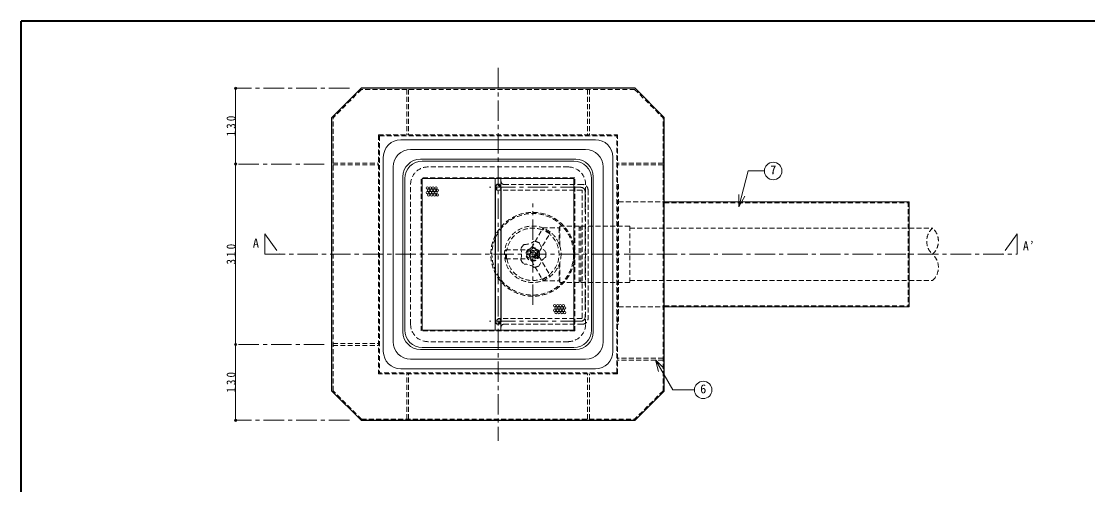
# Model space of a CAD drawing. Units: millimetres at full size, sheet at 1:7. Extents: x -1443 to 1392, y -927 to 1040.
# Drawn here: x -1443 to 386, y 245 to 1040 of the extents above; entities that cross this region are included whole.
import ezdxf
from ezdxf.enums import TextEntityAlignment as Align

# ---------------------------------------------------------------- set-up
doc = ezdxf.new("R2010")
doc.units = ezdxf.units.MM
doc.header["$LTSCALE"] = 7
doc.header["$PDMODE"] = 32
doc.header["$PDSIZE"] = 3.5
doc.linetypes.add('CHAIN1', pattern=[8, 5, -1, 1, -1])
doc.linetypes.add('DASHED1', pattern=[1.8, 1.2, -0.6])
doc.layers.add('0-0_ﾚｲﾔ1', color=4, linetype='Continuous', lineweight=9)
doc.styles.add('ＭＳ ゴシック', font='')
doc.styles.get('ＭＳ ゴシック').set_extended_font_data('MS Gothic')

msp = doc.modelspace()

# ---------------------------------------------------------------- linework, layer by layer
at = {"layer": '0-0_ﾚｲﾔ1', "color": 1, "lineweight": 40}
for p in [(-1442.504, -926.609), (1392.496, 1040.391)]:
    msp.add_line(p, (-1442.504, 1040.391), dxfattribs=at)
at = {"layer": '0-0_ﾚｲﾔ1', "linetype": 'CHAIN1'}
for p, q in [((-625.004, 960.391), (-625.004, 320.391)), ((-880.004, 925.391), (-1075.004, 925.391)), ((-923.004, 795.391), (-1075.004, 795.391)), ((-483.191, 755.391), (-640.004, 755.391)), ((-475.691, 747.891), (-475.691, 532.891)), ((-565.504, 553.391), (-565.504, 727.391)), ((-1025.004, 675.391), (-1000.004, 640.391)), ((-1025.004, 675.391), (-1025.004, 640.391)), ((-1025.004, 640.391), (264.996, 640.391)), ((-483.191, 525.391), (-640.004, 525.391)), ((-923.004, 485.391), (-1075.004, 485.391)), ((-880.004, 355.391), (-1075.004, 355.391))]:
    msp.add_line(p, q, dxfattribs=at)
at = {"layer": '0-0_ﾚｲﾔ1'}
for p, q in [((-1075.004, 925.391), (-1075.004, 795.391)), ((-458.216, 837.179), (-791.793, 837.179)), ((-821.793, 473.602), (-821.793, 807.179)), ((-428.216, 473.602), (-428.216, 807.179)), ((-1075.004, 795.391), (-1075.004, 485.391)), ((-491.793, 803.602), (-758.216, 803.602)), ((-788.216, 507.179), (-788.216, 773.602)), ((-461.793, 507.179), (-461.793, 773.602)), ((-1075.004, 485.391), (-1075.004, 355.391)), ((-491.793, 477.179), (-758.216, 477.179)), ((-458.216, 443.602), (-791.793, 443.602))]:
    msp.add_line(p, q, dxfattribs=at)
at = {"layer": '0-0_ﾚｲﾔ1', "linetype": 'DASHED1'}
for p, q in [((-781.604, 923.391), (-781.604, 845.391)), ((-778.404, 923.391), (-778.404, 845.391)), ((-471.604, 923.391), (-471.604, 845.391)), ((-468.404, 923.391), (-468.404, 845.391)), ((-390.833, 923.391), (-342.004, 874.562)), ((-908.004, 406.219), (-908.004, 874.562)), ((-342.004, 406.219), (-342.004, 874.562)), ((-830.004, 845.391), (-420.004, 845.391)), ((-830.004, 845.391), (-830.004, 435.391)), ((-828.404, 843.791), (-421.604, 843.791)), ((-828.404, 843.791), (-828.404, 436.991)), ((-421.604, 436.991), (-421.604, 843.791)), ((-420.004, 435.391), (-420.004, 845.391)), ((-908.004, 796.991), (-830.004, 796.991)), ((-908.004, 793.791), (-830.004, 793.791)), ((-342.004, 796.991), (-420.004, 796.991)), ((-342.004, 793.791), (-420.004, 793.791)), ((-493.395, 771.891), (-756.614, 771.891)), ((-493.395, 508.891), (-493.395, 771.891)), ((-481.691, 750.391), (-620.004, 750.391)), ((-480.691, 760.391), (-615.004, 760.391)), ((-470.691, 750.391), (-470.691, 530.391)), ((-480.691, 531.391), (-480.691, 749.391)), ((-418.404, 730.391), (-340.004, 730.391)), ((-340.004, 728.791), (78.396, 728.791)), ((78.396, 730.391), (78.396, 550.391)), ((-567.874, 651.286), (-548.749, 684.411)), ((-554.884, 643.786), (-535.759, 676.911)), ((-536.509, 675.612), (-549.499, 683.112)), ((-535.759, 676.911), (-548.749, 684.411)), ((-548.711, 685.891), (-520.004, 685.891)), ((-486.004, 688.891), (-486.004, 591.891)), ((-486.004, 685.891), (-483.004, 685.891)), ((-483.004, 688.891), (-483.004, 591.891)), ((-483.004, 688.891), (-399.004, 688.891)), ((-399.004, 688.891), (-399.004, 591.891)), ((-399.004, 685.391), (119.996, 685.391)), ((-612.004, 647.891), (-573.754, 647.891)), ((-612.004, 632.891), (-612.004, 647.891)), ((-610.504, 632.891), (-610.504, 647.891)), ((-565.504, 649.917), (-573.754, 645.154)), ((-573.754, 647.891), (-573.754, 632.891)), ((-554.884, 643.786), (-567.874, 651.286)), ((-557.254, 645.154), (-557.254, 635.628)), ((-612.004, 632.891), (-573.754, 632.891)), ((-565.504, 630.865), (-573.754, 635.628)), ((-554.884, 636.996), (-567.874, 629.496)), ((-567.874, 629.496), (-548.749, 596.371)), ((-554.884, 636.996), (-535.759, 603.871)), ((-520.004, 623.598), (-520.004, 594.891)), ((-519.004, 626.607), (-519.004, 591.891)), ((-549.499, 597.67), (-536.509, 605.17)), ((-548.749, 596.371), (-535.759, 603.871)), ((-548.711, 594.891), (-520.004, 594.891)), ((-520.004, 594.891), (-519.004, 591.891)), ((-486.004, 591.891), (-519.004, 591.891)), ((-486.004, 594.891), (-483.004, 594.891)), ((-483.004, 591.891), (-399.004, 591.891)), ((-399.004, 595.391), (119.996, 595.391)), ((-418.404, 550.391), (-340.004, 550.391)), ((-340.004, 551.991), (78.396, 551.991)), ((-481.691, 530.391), (-620.004, 530.391)), ((-480.691, 520.391), (-615.004, 520.391)), ((-420.004, 520.391), (-418.404, 520.391)), ((-908.004, 486.991), (-830.004, 486.991)), ((-908.004, 483.791), (-830.004, 483.791)), ((-342.004, 461.991), (-420.004, 461.991)), ((-342.004, 458.791), (-420.004, 458.791)), ((-420.004, 435.391), (-830.004, 435.391)), ((-421.604, 436.991), (-828.404, 436.991)), ((-781.604, 357.391), (-781.604, 435.391)), ((-778.404, 357.391), (-778.404, 435.391)), ((-471.604, 357.391), (-471.604, 435.391)), ((-468.404, 357.391), (-468.404, 435.391)), ((-859.176, 357.391), (-908.004, 406.219)), ((-342.004, 406.219), (-390.833, 357.391)), ((-859.176, 357.391), (-390.833, 357.391))]:
    msp.add_line(p, q, dxfattribs=at)
at = {"layer": '0-0_ﾚｲﾔ1', "color": 5, "lineweight": 25}
for p, q in [((-390.004, 925.391), (-340.004, 875.391)), ((-910.004, 405.391), (-910.004, 875.391)), ((-340.004, 405.391), (-340.004, 875.391)), ((-630.004, 755.391), (-630.004, 525.391)), ((-620.004, 755.391), (-620.004, 525.391)), ((-860.004, 355.391), (-910.004, 405.391)), ((-340.004, 405.391), (-390.004, 355.391)), ((-860.004, 355.391), (-390.004, 355.391))]:
    msp.add_line(p, q, dxfattribs=at)
at = {"layer": '0-0_ﾚｲﾔ1', "color": 3, "lineweight": 18}
for p, q in [((-475.004, 820.391), (-775.004, 820.391)), ((-805.004, 490.391), (-805.004, 790.391)), ((-445.004, 490.391), (-445.004, 790.391)), ((-475.004, 460.391), (-775.004, 460.391))]:
    msp.add_line(p, q, dxfattribs=at)
at = {"layer": '0-0_ﾚｲﾔ1', "color": 7, "lineweight": 18}
for p, q in [((-494.895, 800.391), (-755.114, 800.391)), ((-785.114, 510.391), (-785.114, 770.391)), ((-755.114, 510.391), (-755.114, 770.391)), ((-494.895, 770.391), (-755.114, 770.391)), ((-630.004, 770.391), (-630.004, 755.391)), ((-620.004, 770.391), (-620.004, 755.391)), ((-494.895, 510.391), (-494.895, 770.391)), ((-464.895, 510.391), (-464.895, 770.391)), ((-212.44, 721.899), (-195.944, 783.463)), ((-168.217, 783.463), (-195.944, 783.463)), ((-212.44, 721.899), (-212.44, 742.899)), ((-212.44, 721.899), (-201.94, 740.085)), ((-340.004, 730.391), (79.996, 730.391)), ((79.996, 730.391), (79.996, 550.391)), ((-340.004, 550.391), (79.996, 550.391)), ((-630.004, 525.391), (-630.004, 510.391)), ((-620.004, 525.391), (-620.004, 510.391)), ((-494.895, 510.391), (-755.114, 510.391)), ((-494.895, 480.391), (-755.114, 480.391)), ((-355.087, 459.338), (-340.238, 444.489)), ((-355.087, 459.338), (-349.652, 439.054)), ((-355.087, 459.338), (-325.205, 407.58)), ((-288.241, 407.58), (-325.205, 407.58))]:
    msp.add_line(p, q, dxfattribs=at)
at = {"layer": '0-0_ﾚｲﾔ1', "color": 7, "linetype": 'DASHED1', "lineweight": 18}
for p, q in [((-505.004, 790.391), (-745.004, 790.391)), ((-775.004, 520.391), (-775.004, 760.391)), ((-475.004, 520.391), (-475.004, 760.391)), ((-505.004, 490.391), (-745.004, 490.391))]:
    msp.add_line(p, q, dxfattribs=at)
at = {"layer": '0-0_ﾚｲﾔ1', "color": 5, "lineweight": 25}
msp.add_lwpolyline([(-390.004, 925.391), (-860.004, 925.391), (-910.004, 875.391)], dxfattribs=at)
at = {"layer": '0-0_ﾚｲﾔ1', "linetype": 'DASHED1'}
for points in [[(-390.833, 923.391), (-859.176, 923.391), (-908.004, 874.562)], [(-493.395, 508.891), (-756.614, 508.891), (-756.614, 771.891)], [(-420.004, 760.391), (-418.404, 760.391), (-418.404, 520.391)], [(-519.004, 688.891), (-520.004, 685.891), (-520.004, 657.184)], [(-486.004, 688.891), (-519.004, 688.891), (-519.004, 654.175)]]:
    msp.add_lwpolyline(points, dxfattribs=at)
at = {"layer": '0-0_ﾚｲﾔ1', "linetype": 'CHAIN1'}
msp.add_lwpolyline([(264.996, 640.391), (264.996, 675.391), (239.996, 640.391)], dxfattribs=at)
at = {"layer": '0-0_ﾚｲﾔ1', "color": 7, "lineweight": 18}
for centre in [(-153.217, 783.463), (-273.241, 407.58)]:
    msp.add_circle(centre, 15, dxfattribs=at)
at = {"layer": '0-0_ﾚｲﾔ1'}
for centre in [(-746.395, 754.266), (-743.895, 750.266), (-741.395, 754.266), (-738.895, 750.266), (-736.395, 754.266), (-733.895, 750.266), (-731.395, 754.266), (-728.895, 750.266), (-746.395, 746.266), (-743.895, 742.266), (-741.395, 746.266), (-738.895, 742.266), (-736.395, 746.266), (-733.895, 742.266), (-731.395, 746.266), (-728.895, 742.266), (-528.102, 552.396), (-525.602, 548.396), (-523.102, 552.396), (-520.602, 548.396), (-518.102, 552.396), (-515.602, 548.396), (-513.102, 552.396), (-510.602, 548.396), (-528.102, 544.396), (-525.602, 540.396), (-523.102, 544.396), (-520.602, 540.396), (-518.102, 544.396), (-515.602, 540.396), (-513.102, 544.396), (-510.602, 540.396)]:
    msp.add_circle(centre, 2, dxfattribs=at)
at = {"layer": '0-0_ﾚｲﾔ1', "linetype": 'DASHED1'}
for radius in [72, 70, 48.5, 11.5, 10.5, 6.5, 5, 4]:
    msp.add_circle((-565.504, 640.391), radius, dxfattribs=at)
at = {"layer": '0-0_ﾚｲﾔ1'}
for centre, start, end in [((-791.793, 807.179), 90, 180), ((-458.216, 807.179), 0, 90), ((-758.216, 773.602), 90, 180), ((-491.793, 773.602), 0, 90), ((-758.216, 507.179), 180, 270), ((-491.793, 507.179), 270, 0), ((-791.793, 473.602), 180, 270), ((-458.216, 473.602), 270, 0)]:
    msp.add_arc(centre, 30, start, end, dxfattribs=at)
at = {"layer": '0-0_ﾚｲﾔ1', "color": 3, "lineweight": 18}
for centre, start, end in [((-775.004, 790.391), 90, 180), ((-475.004, 790.391), 0, 90), ((-775.004, 490.391), 180, 270), ((-475.004, 490.391), 270, 0)]:
    msp.add_arc(centre, 30, start, end, dxfattribs=at)
at = {"layer": '0-0_ﾚｲﾔ1', "color": 7, "lineweight": 18}
for centre, start, end in [((-755.114, 770.391), 90, 180), ((-494.895, 770.391), 0, 90), ((-755.114, 510.391), 180, 270), ((-494.895, 510.391), 270, 0)]:
    msp.add_arc(centre, 30, start, end, dxfattribs=at)
at = {"layer": '0-0_ﾚｲﾔ1', "color": 7, "linetype": 'DASHED1', "lineweight": 18}
for centre, radius, start, end in [((-745.004, 760.391), 30, 90, 180), ((-505.004, 760.391), 30, 0, 90), ((-625.004, 755.391), 5, 180, 0), ((-625.004, 525.391), 5, 0, 180), ((-745.004, 520.391), 30, 180, 270), ((-505.004, 520.391), 30, 270, 0)]:
    msp.add_arc(centre, radius, start, end, dxfattribs=at)
at = {"layer": '0-0_ﾚｲﾔ1', "linetype": 'DASHED1'}
for centre, radius, start, end in [((-620.004, 760.391), 10, 180, 270), ((-615.004, 765.391), 5, 180, 270), ((-481.691, 749.391), 1, 0, 90), ((-480.691, 750.391), 10, 0, 90), ((-565.504, 640.391), 45, 69.59407, 170.40593), ((140.308, 662.891), 30.312, 132.07502, 227.92498), ((99.683, 662.891), 30.312, 312.07502, 47.92498), ((-579.988, 684.968), 27.75, 269.07536, 306.92464), ((-565.504, 640.391), 22.5, 59.57818, 84.42182), ((-527.584, 667.941), 27.75, 197.07536, 234.92464), ((-565.504, 640.391), 45, 309.59407, 50.40593), ((-565.504, 640.391), 22.5, 131.57818, 156.42182), ((-612.376, 640.391), 27.75, 341.07536, 18.92464), ((-565.504, 640.391), 22.5, 347.57818, 12.42182), ((99.683, 617.891), 30.312, 312.07502, 47.92498), ((-565.504, 640.391), 45, 189.59407, 290.40593), ((-565.504, 640.391), 22.5, 203.57818, 228.42182), ((-579.988, 595.813), 27.75, 53.07536, 90.92464), ((-527.584, 612.84), 27.75, 125.07536, 162.92464), ((-565.504, 640.391), 22.5, 275.57818, 300.42182), ((-620.004, 520.391), 10, 90, 180), ((-481.691, 531.391), 1, 270, 0), ((-480.691, 530.391), 10, 270, 0), ((-615.004, 515.391), 5, 90, 180)]:
    msp.add_arc(centre, radius, start, end, dxfattribs=at)
at = {"layer": '0-0_ﾚｲﾔ1', "color": 5, "lineweight": 25}
for centre, start, end in [((-625.004, 755.391), 0, 180), ((-625.004, 525.391), 180, 0)]:
    msp.add_arc(centre, 5, start, end, dxfattribs=at)
at = {"layer": '0-0_ﾚｲﾔ1', "linetype": 'CHAIN1'}
for centre, start, end in [((-617.504, 762.891), 180, 270), ((-483.191, 747.891), 0, 90), ((-483.191, 532.891), 270, 0), ((-617.504, 517.891), 90, 180)]:
    msp.add_arc(centre, 7.5, start, end, dxfattribs=at)
at = {"layer": '0-0_ﾚｲﾔ1'}
for p in [(-1075.004, 925.391), (-1075.004, 795.391), (-1075.004, 485.391), (-1075.004, 355.391)]:
    msp.add_point(p, dxfattribs=at)

# ---------------------------------------------------------------- texts
at = {"layer": '0-0_ﾚｲﾔ1', "color": 7, "style": 'ＭＳ ゴシック'}
for s, p in [('7', (-158.467, 772.963)), ('A', (-1045.504, 647.391)), ('6', (-278.491, 397.08))]:
    msp.add_text(s, height=15.4, dxfattribs=at).set_placement(p, align=Align.BOTTOM_LEFT)
at = {"layer": '0-0_ﾚｲﾔ1', "color": 7, "char_height": 15.4, "attachment_point": 7, "rotation": 90, "style": 'ＭＳ ゴシック'}
for s, insert in [('\\T1.38;\\W0.9;130', (-1075.004, 842.891)), ('\\T1.38;\\W0.9;310', (-1075.004, 622.891)), ('\\T1.38;\\W0.9;130', (-1075.004, 402.891))]:
    msp.add_mtext(s, dxfattribs=dict(at, insert=insert))
at = {"layer": '0-0_ﾚｲﾔ1', "color": 7, "insert": (274.996, 647.391), "char_height": 15.4, "attachment_point": 7, "style": 'ＭＳ ゴシック'}
msp.add_mtext('\\T1.24;\\W0.95;A’', dxfattribs=at)

doc.saveas('drawing.dxf')
